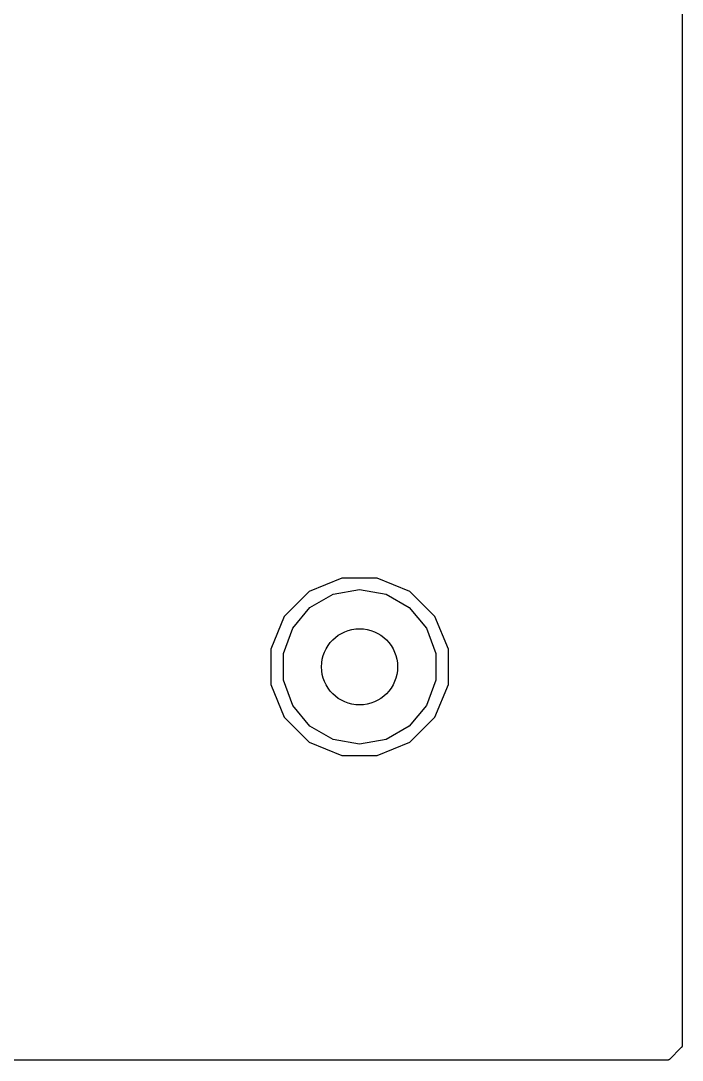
# Model space of a CAD drawing. Extents: x 82 to 161, y -171 to -33.
# Drawn here: x 121.4 to 160.6, y -171.3 to -109.8 of the extents above; entities that cross this region are included whole.
import ezdxf

# ---------------------------------------------------------------- set-up
doc = ezdxf.new("R2010")
doc.units = 0
doc.header["$MEASUREMENT"] = 0
doc.layers.add('BLACK', color=7, linetype='CONTINUOUS')

msp = doc.modelspace()

# ---------------------------------------------------------------- linework, layer by layer
at = {"layer": 'BLACK', "linetype": 'CONTINUOUS'}
for p, q in [((160.553, -33.6144), (160.554, -170.411)), ((140.434, -142.768), (138.504, -143.568)), ((142.522, -142.768), (140.434, -142.768)), ((144.452, -143.568), (142.522, -142.768)), ((138.504, -143.568), (137.027, -145.045)), ((138.541, -144.518), (139.915, -143.725)), ((139.915, -143.725), (141.478, -143.449)), ((141.478, -143.449), (143.041, -143.725)), ((143.041, -143.725), (144.415, -144.518)), ((145.929, -145.045), (144.452, -143.568)), ((137.027, -145.045), (136.228, -146.974)), ((137.521, -145.734), (138.541, -144.518)), ((144.415, -144.518), (145.435, -145.734)), ((146.728, -146.974), (145.929, -145.045)), ((136.978, -147.225), (137.521, -145.734)), ((145.435, -145.734), (145.978, -147.225)), ((136.228, -146.974), (136.228, -149.063)), ((136.978, -148.812), (136.978, -147.225)), ((145.978, -147.225), (145.978, -148.812)), ((146.728, -149.063), (146.728, -146.974)), ((136.228, -149.063), (137.027, -150.992)), ((137.521, -150.303), (136.978, -148.812)), ((145.978, -148.812), (145.435, -150.303)), ((145.929, -150.992), (146.728, -149.063)), ((138.541, -151.519), (137.521, -150.303)), ((145.435, -150.303), (144.415, -151.519)), ((137.027, -150.992), (138.504, -152.469)), ((144.452, -152.469), (145.929, -150.992)), ((139.915, -152.312), (138.541, -151.519)), ((144.415, -151.519), (143.041, -152.312)), ((141.478, -152.588), (139.915, -152.312)), ((143.041, -152.312), (141.478, -152.588)), ((138.504, -152.469), (140.434, -153.268)), ((142.522, -153.268), (144.452, -152.469)), ((140.434, -153.268), (142.522, -153.268)), ((160.502, -170.535), (159.803, -171.234)), ((160.507, -170.529), (160.502, -170.535)), ((160.513, -170.524), (160.507, -170.529)), ((160.524, -170.504), (160.513, -170.524)), ((160.537, -170.485), (160.524, -170.504)), ((160.539, -170.478), (160.537, -170.485)), ((160.543, -170.471), (160.539, -170.478)), ((160.547, -170.448), (160.543, -170.471)), ((160.553, -170.426), (160.547, -170.448)), ((160.554, -170.411), (160.552, -170.419)), ((160.552, -170.419), (160.553, -170.426)), ((159.68, -171.285), (83.2079, -171.285)), ((159.687, -171.284), (159.68, -171.285)), ((159.695, -171.284), (159.687, -171.284)), ((159.717, -171.278), (159.695, -171.284)), ((159.739, -171.274), (159.717, -171.278)), ((159.746, -171.271), (159.739, -171.274)), ((159.754, -171.269), (159.746, -171.271)), ((159.772, -171.255), (159.754, -171.269)), ((159.792, -171.244), (159.772, -171.255)), ((159.797, -171.238), (159.792, -171.244)), ((159.803, -171.234), (159.797, -171.238))]:
    msp.add_line(p, q, dxfattribs=at)
at = {"layer": 'BLACK'}
msp.add_circle((141.478, -148.018), 2.25, dxfattribs=at)

doc.saveas('drawing.dxf')
